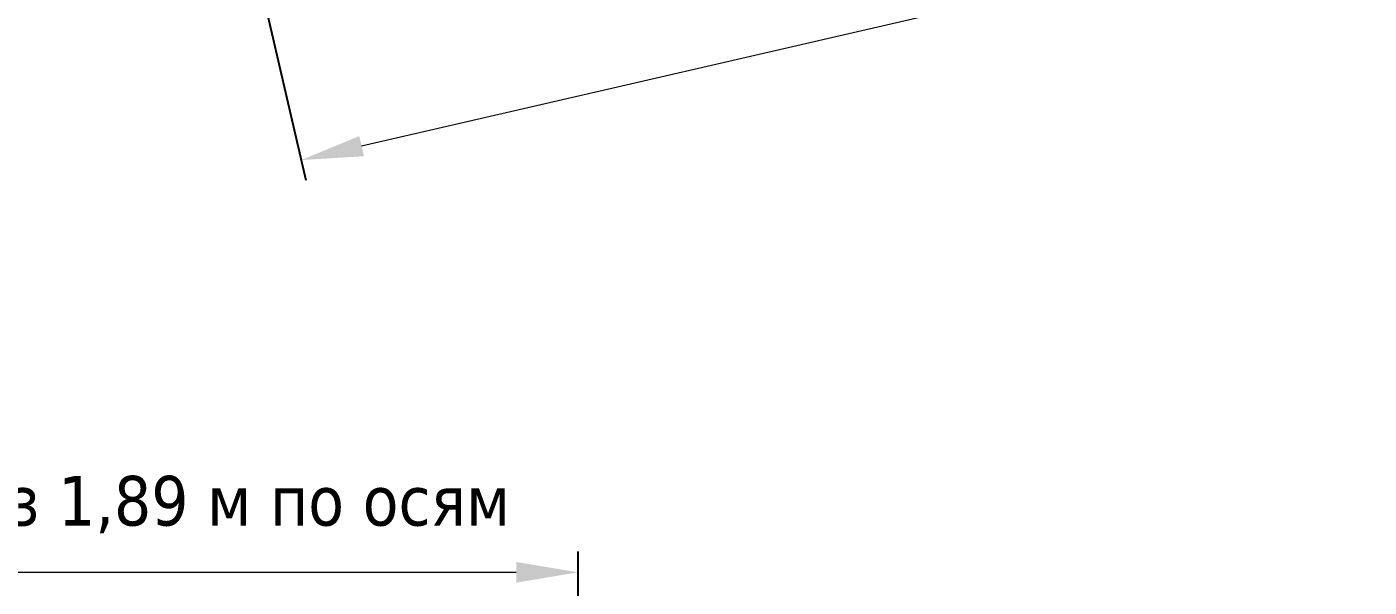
# Model space of a CAD drawing. Header units: millimetres. Extents: x 1757 to 4342, y -1901 to 53.
# Drawn here: x 3747.53 to 3779.98, y -538.16 to -524.61 of the extents above; entities that cross this region are included whole.
import ezdxf

# ---------------------------------------------------------------- set-up
doc = ezdxf.new("R2010")
doc.units = ezdxf.units.MM
doc.header["$LTSCALE"] = 0.1
doc.styles.add('стиль', font='TAHOMA.TTF')
doc.dimstyles.new('Копия DIN', dxfattribs={"dimtxt": 2, "dimasz": 2.5, "dimexe": 0.5, "dimexo": 0.625, "dimtad": 0, "dimdec": 0, "dimlfac": 100, "dimzin": 4, "dimdsep": 46, "dimtxsty": 'стиль', "dimcen": 2.5, "dimclre": 256, "dimclrt": 256, "dimadec": 0, "dimazin": 2, "dimtfac": 1, "dimtdec": 0, "dimtmove": 0, "dimatfit": 3, "dimfxl": 1.25, "dimtvp": 1, "dimtolj": 1, "dimtzin": 0, "dimlwd": 0, "dimarcsym": 0})

# ---------------------------------------------------------------- blocks, each defined once
blk = doc.blocks.new('*D402')
at = {"linetype": 'ByBlock', "lineweight": -2}
for p, q in [((3826.607603982076, -501.8162463849882), (3828.756116674037, -511.1224772758131)), ((3752.128420852812, -519.0131220654713), (3754.276494867881, -528.3174528379169))]:
    blk.add_line(p, q, dxfattribs=at)
at = {"color": 0, "linetype": 'ByBlock', "lineweight": 0}
blk.add_line((3827.182086049687, -510.9727188249362), (3755.625574437887, -527.4928412240083), dxfattribs=at)
at = {"color": 0, "lineweight": 15}
for points in [[(3827.125848286102, -510.72912630874), (3827.238323813273, -511.2163113411327), (3828.643641146866, -510.6352922434204)], [(3755.569336674301, -527.2492487078121), (3755.681812201472, -527.7364337402048), (3754.164019340709, -527.8302678055242)]]:
    blk.add_solid(points, dxfattribs=at)
at = {"layer": 'Defpoints', "color": 0, "lineweight": 15}
for p in [(3826.467009573111, -501.2072650944973), (3751.987826443848, -518.4041407749804), (3754.164019340709, -527.8302678055242)]:
    blk.add_point(p, dxfattribs=at)
at = {"lineweight": 0, "insert": (3791.122830269926, -518.0156354170174), "char_height": 1.2, "attachment_point": 5, "rotation": 13.000000000000274, "style": 'стиль'}
blk.add_mtext('\\A1;15000', dxfattribs=at)
blk = doc.blocks.new('*D434')
at = {"linetype": 'ByBlock', "lineweight": -2}
for p, q in [((3741.962381287442, -540.3312528888357), (3741.962381287442, -537.2979427269893)), ((3760.862381287441, -540.3404957300057), (3760.862381287441, -537.2979427269893))]:
    blk.add_line(p, q, dxfattribs=at)
at = {"color": 0, "linetype": 'ByBlock', "lineweight": 0}
blk.add_line((3743.462381287442, -537.7979427269893), (3759.362381287441, -537.7979427269893), dxfattribs=at)
at = {"color": 0, "lineweight": 0}
for points in [[(3743.462381287442, -537.5479427269893), (3743.462381287442, -538.0479427269893), (3741.962381287442, -537.7979427269893)], [(3759.362381287441, -537.5479427269893), (3759.362381287441, -538.0479427269893), (3760.862381287441, -537.7979427269893)]]:
    blk.add_solid(points, dxfattribs=at)
at = {"layer": 'Defpoints', "color": 0, "lineweight": 0}
for p in [(3760.862381287441, -537.7979427269893), (3741.962381287442, -540.9562528888357), (3760.862381287441, -540.9654957300057)]:
    blk.add_point(p, dxfattribs=at)
at = {"lineweight": 0, "insert": (3751.412381287441, -536.238506863994), "char_height": 1.2, "attachment_point": 5, "style": 'стиль'}
blk.add_mtext('\\A1;через 1,89 м по осям', dxfattribs=at)

msp = doc.modelspace()

# ---------------------------------------------------------------- dimensions: what is measured, and where the dimension line sits
at = {"color": 7, "lineweight": 0}
dim = msp.add_linear_dim(base=(3754.164019340709, -527.8302678055242), p1=(3826.467009573111, -501.2072650944972), p2=(3751.987826443848, -518.4041407749804), angle=13.00000000000027, text='15000', dimstyle='Копия DIN', override={"dimtxt": 1.2, "dimasz": 1.5, "dimtix": 1}, dxfattribs=at)
dim.commit()
dim.dimension.update_dxf_attribs({"geometry": '*D402', "text_midpoint": (3791.122830269926, -518.0156354170174)})
dim = msp.add_linear_dim(base=(3760.862381287441, -537.7979427269893), p1=(3741.962381287442, -540.9562528888357), p2=(3760.862381287441, -540.9654957300057), text='через 1,89 м по осям', dimstyle='Копия DIN', override={"dimtxt": 1.2, "dimasz": 1.5}, dxfattribs=at)
dim.commit()
dim.dimension.update_dxf_attribs({"geometry": '*D434', "text_midpoint": (3751.412381287441, -536.238506863994)})

doc.saveas('drawing.dxf')
